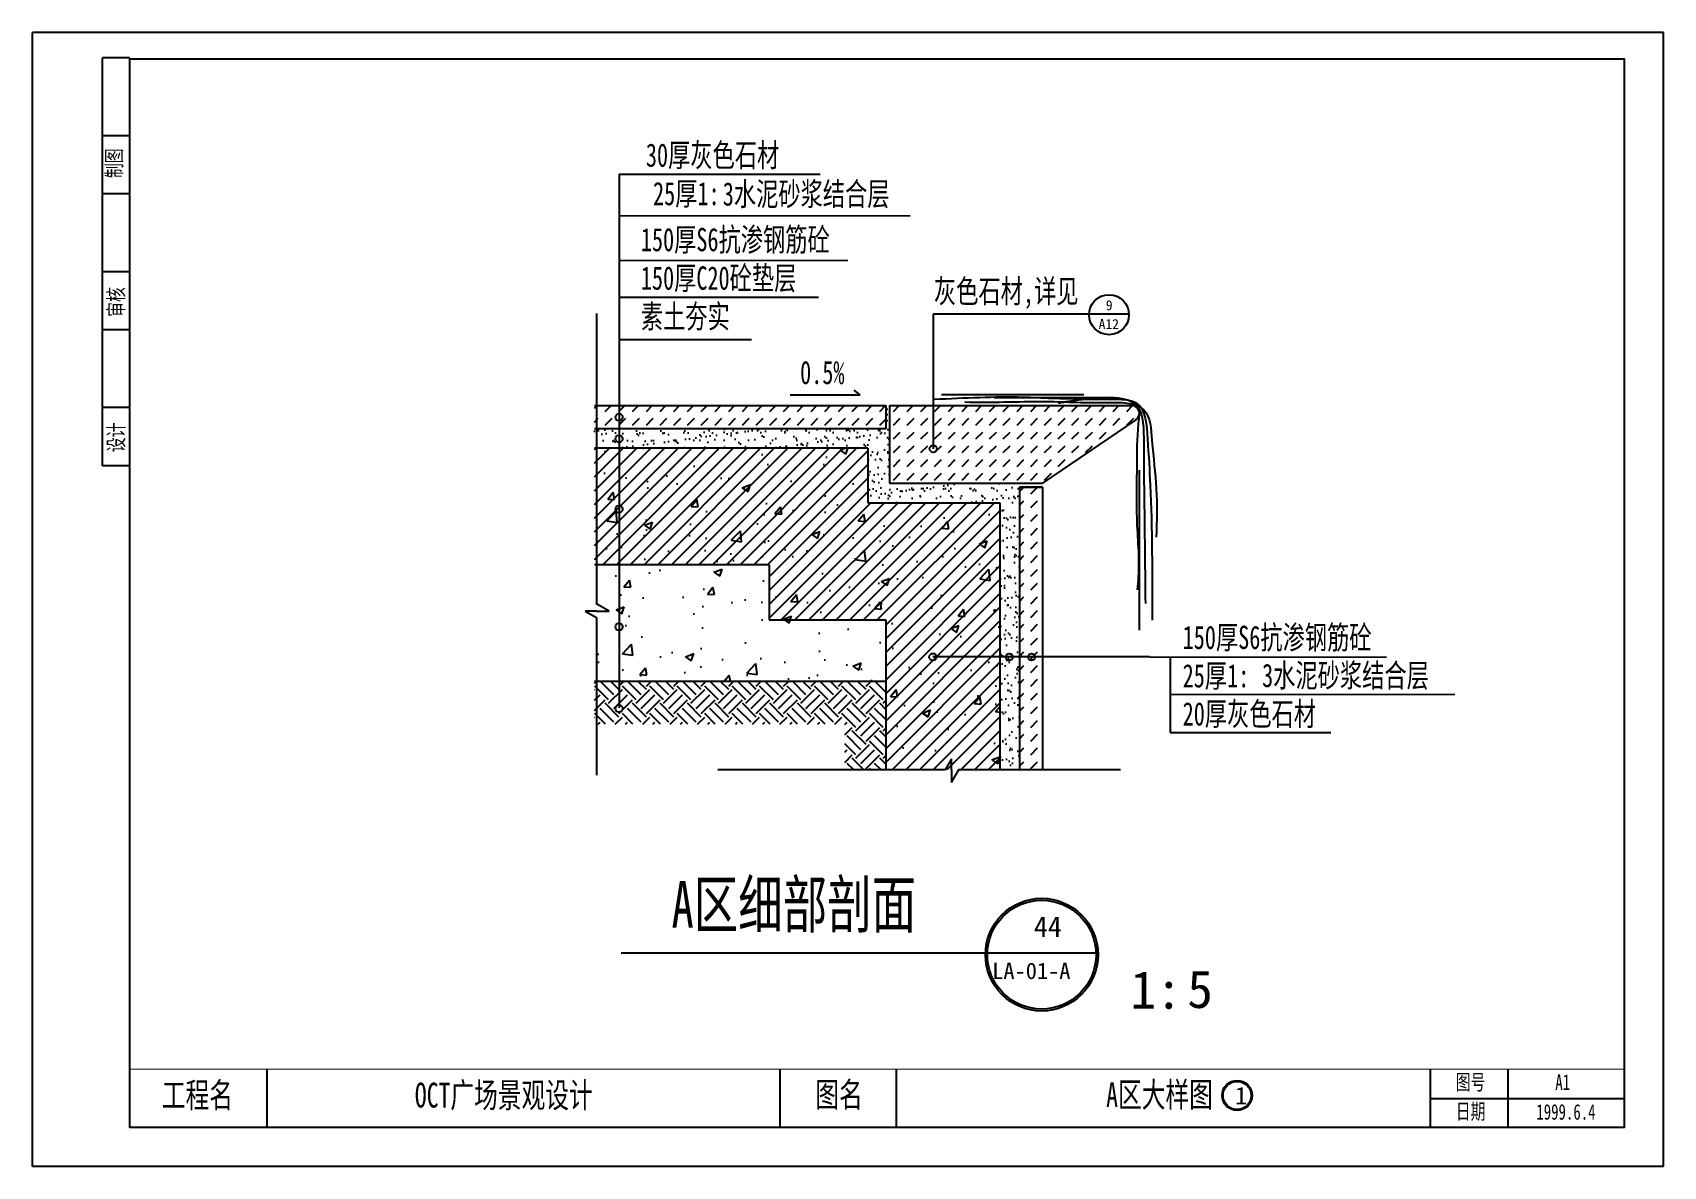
# Model space of a CAD drawing. Extents: x -3381 to -1281, y -785 to 674.
import ezdxf

# ---------------------------------------------------------------- set-up
doc = ezdxf.new("R2010")
doc.units = 0
doc.header["$MEASUREMENT"] = 0
doc.layers.get('0').update_dxf_attribs({"linetype": 'CONTINUOUS'})
for name, color, linetype in [('HATCH', 5, 'CONTINUOUS'), ('LEVEL', 2, 'CONTINUOUS'), ('STAIR', 140, 'CONTINUOUS'), ('TEST', 41, 'CONTINUOUS'), ('TEXT', 41, 'CONTINUOUS'), ('TK', 1, 'CONTINUOUS')]:
    doc.layers.add(name, color=color, linetype=linetype)
doc.styles.get("Standard").update_dxf_attribs({"font": 'simsun.ttf'})
doc.styles.add('STYLE1', font='simsun.ttf', dxfattribs={"width": 0.7})
pattern_1 = [(45, (-2661.514, 186.281), (2e-15, 17.67767), [12.5, -12.5])]
pattern_2 = [(50, (-2661.51, 186.28), (107.589, -9.413), [11.25, -123.75]), (355, (-2661.51, 186.28), (-20.813, 112.829), [9, -99]), (100.451, (-2652.55, 185.5), (86.776, 103.416), [9.561, -105.171]), (46.184, (-2661.51, 216.28), (160.086, -24.828), [16.875, -185.625]), (96.636, (-2648.17, 214.21), (140.2, 146.118), [14.342, -157.757]), (351.184, (-2661.51, 216.28), (140.2, 146.118), [13.5, -148.5]), (21, (-2646.51, 208.78), (89.536, -60.393), [11.25, -123.75]), (326, (-2646.51, 208.78), (36.497, 108.773), [9, -99]), (71.451, (-2639.05, 203.75), (126.033, 48.38), [9.561, -105.171]), (37.5, (-2661.514, 186.28), (1.824, 49.934), [0, -97.8, 0, -100.5, 0, -99.375]), (7.5, (-2661.514, 186.28), (39.4604, 59.1618), [0, -57.3, 0, -95.55, 0, -37.875]), (327.5, (-2694.964, 186.28), (80.0734, -3.3832), [0, -37.5, 0, -117, 0, -155.25]), (317.5, (-2709.964, 186.28), (87.478, 15.016), [0, -48.75, 0, -77.7, 0, -110.25])]

msp = doc.modelspace()

# ---------------------------------------------------------------- hatches: boundary and pattern name
at = {"layer": 'STAIR'}
h = msp.add_hatch(dxfattribs=at)
h.set_pattern_fill('DASH', color=256, scale=100, angle=45, style=0)
h.set_pattern_definition(pattern_1)
h.paths.add_polyline_path([(-2282.5, 193.8), (-2657.5, 193.8), (-2657.5, 163.8), (-2282.5, 163.8)])
h = msp.add_hatch(dxfattribs=at)
h.set_pattern_fill('AR-SAND', color=256, scale=10, style=0)
h.set_pattern_definition([(37.5, (-2661.514, 186.28), (-0.62993, 19.26824), [0, -15.2, 0, -17, 0, -16.25]), (7.5, (-2661.514, 186.28), (17.6978, 28.2215), [0, -8.2, 0, -13.7, 0, -5.25]), (327.5, (-2673.814, 186.28), (31.1414, 0.0566), [0, -5, 0, -18, 0, -23.5]), (317.5, (-2673.814, 186.28), (30.0613, 8.7768), [0, -2.5, 0, -11.8, 0, -13.5])])
h.paths.add_polyline_path([(-2277.5, 193.8), (-2282.5, 193.8), (-2282.5, 163.8), (-2657.5, 163.8), (-2657.5, 138.8), (-2305.5, 138.8), (-2305.5, 68.8), (-2135.5, 68.8), (-2135.5, -274.7), (-2110.5, -274.7), (-2110.5, 88.3), (-2110, 88.8), (-2080.5, 88.8), (-2080.5, 93.8), (-2135.5, 93.8), (-2277, 93.8), (-2277.5, 94.3)])
h = msp.add_hatch(dxfattribs=at)
h.set_pattern_fill('DASH', color=256, scale=100, angle=45, style=0)
h.set_pattern_definition(pattern_1)
h.paths.add_polyline_path([(-2142.4, 193.8), (-2277.5, 193.8), (-2277.5, 94.3), (-2277, 93.8), (-2142.4, 93.8)])
h.paths.add_polyline_path([(-1960.3, 175.5, 0.738608), (-1965.9, 193.8), (-2142.4, 193.8), (-2142.4, 93.8), (-2135.5, 93.8), (-2080.5, 93.8)])
h = msp.add_hatch(dxfattribs=at)
h.set_pattern_fill('AR-CONC', color=256, scale=15, style=0)
h.set_pattern_definition(pattern_2)
h.paths.add_polyline_path([(-2135.5, 68.8), (-2305.5, 68.8), (-2305.5, 138.8), (-2657.5, 138.8), (-2657.5, -11.2), (-2432.5, -11.2), (-2432.5, -82), (-2282.5, -82), (-2282.5, -161.2), (-2282.5, -274.7), (-2135.5, -274.7)])
h = msp.add_hatch(dxfattribs=at)
h.set_pattern_fill('ANSI31', color=256, scale=100, style=0)
h.set_pattern_definition([(45, (-2661.514, 186.281), (-8.83883, 8.83883), [])])
h.paths.add_polyline_path([(-2657.5, 138.8), (-2657.5, -11.2), (-2432.5, -11.2), (-2432.5, -82), (-2282.5, -82), (-2282.5, -274.7), (-2135.5, -274.7), (-2135.5, 68.8), (-2305.5, 68.8), (-2305.5, 138.8)])
h = msp.add_hatch(dxfattribs=at)
h.set_pattern_fill('DASH', color=256, scale=100, angle=45, style=0)
h.set_pattern_definition(pattern_1)
h.paths.add_polyline_path([(-2080.5, 88.8), (-2110, 88.8), (-2110.5, 88.3), (-2110.5, -274.7), (-2080.5, -274.7)])
h = msp.add_hatch(dxfattribs=at)
h.set_pattern_fill('AR-CONC', color=256, scale=15, style=0)
h.set_pattern_definition(pattern_2)
h.paths.add_polyline_path([(-2282.5, -82), (-2432.5, -82), (-2432.5, -11.2), (-2657.5, -11.2), (-2657.5, -161.2), (-2282.5, -161.2)])
h = msp.add_hatch(dxfattribs=at)
h.set_pattern_fill('EARTH', color=256, scale=100, angle=45, style=0)
h.set_pattern_definition([(45, (-2661.514, 186.28), (4e-15, 35.3553), [25, -25]), (45, (-2668.143, 192.91), (4e-15, 35.3553), [25, -25]), (45, (-2674.772, 199.54), (4e-15, 35.3553), [25, -25]), (135, (-2674.772, 203.958), (-35.3553, 4e-15), [25, -25]), (135, (-2668.143, 210.588), (-35.3553, 4e-15), [25, -25]), (135, (-2661.514, 217.217), (-35.3553, 4e-15), [25, -25])])
h.paths.add_polyline_path([(-2282.5, -161.2), (-2657.5, -161.2), (-2657.5, -216.2), (-2335.4, -216.2), (-2335.4, -274.7), (-2282.5, -274.7)])
at = {"layer": 'TEXT', "linetype": 'CONTINUOUS'}
h = msp.add_hatch(color=256, dxfattribs=at)
edge = h.paths.add_edge_path()
edge.add_arc((-2081.7, -512.8), 72.5, 0, 360)
edge = h.paths.add_edge_path(flags=16)
edge.add_arc((-2081.7, -512.8), 70, 0, 360)
at = {"layer": 'TK', "linetype": 'CONTINUOUS'}
h = msp.add_hatch(color=256, dxfattribs=at)
edge = h.paths.add_edge_path(flags=16)
edge.add_arc((-1830.1, -693.9), 18.1, 0, 360)
edge = h.paths.add_edge_path()
edge.add_arc((-1830.1, -693.9), 19.3, 0, 360)

# ---------------------------------------------------------------- linework, layer by layer
for p, q in [((-2282.5, 193.8), (-2282.5, 163.8)), ((-2277.5, 94.3), (-2277, 93.8)), ((-2110.5, 88.8), (-2080.5, 88.8)), ((-2110.5, 88.3), (-2110, 88.8))]:
    msp.add_line(p, q)
at = {"layer": 'HATCH'}
for p, q in [((-2210.7, 208.2), (-2027.3, 208.2)), ((-2142.8, 204), (-1988.1, 204))]:
    msp.add_line(p, q, dxfattribs=at)
for points in [[(-2219.8, 201.9), (-2105.7, 204.7), (-2027.3, 203.3), (-1958.7, 192.9), (-1950.3, 145.3), (-1949.6, 64.1), (-1948.2, -61)], [(-2180.6, 198.4), (-2129.5, 198.4), (-2079.8, 199.1), (-2000.7, 197.7), (-1949.6, 188), (-1939.8, 148.8), (-1934.2, 86.6), (-1934.1, 24.3)], [(-2060.2, 197), (-2034.3, 201.2), (-1991.6, 201.9), (-1959.4, 197), (-1945.4, 150.9), (-1942, 91.5), (-1939.4, -82.3)], [(-1955.9, 184.5), (-1958, 162.8), (-1959.4, 108.9), (-1959.4, 48.8), (-1957.3, -26.7), (-1958.7, -43.3)], [(-1956.2, 110.8), (-1956.2, 43.1), (-1956.2, -55.4), (-1956.2, -92.2), (-1956.2, -95.1)]]:
    msp.add_spline(points, degree=3, dxfattribs=at)
at = {"layer": 'LEVEL', "color": 2}
for p, q in [((-2657.5, 193.8), (-2282.5, 193.8)), ((-2282.5, 163.8), (-2657.5, 163.8))]:
    msp.add_line(p, q, dxfattribs=at)
at = {"layer": 'LEVEL'}
for p, q in [((-2282.5, 193.8), (-2282.5, 163.8)), ((-2277.5, 193.8), (-2277.5, 94.3)), ((-2277.5, 193.8), (-1965.9, 193.8)), ((-1960.3, 175.5), (-2080.5, 93.8)), ((-2305.5, 138.8), (-2657.5, 138.8)), ((-2305.5, 138.8), (-2305.5, 68.8)), ((-2277, 93.8), (-2135.5, 93.8)), ((-2135.5, 93.8), (-2080.5, 93.8)), ((-2110.5, 88.3), (-2110.5, -274.7)), ((-2080.5, 88.8), (-2110, 88.8)), ((-2080.5, 88.8), (-2080.5, -274.7)), ((-2305.5, 68.8), (-2135.5, 68.8)), ((-2135.5, 68.8), (-2135.5, -274.7)), ((-2432.5, -11.2), (-2657.5, -11.2)), ((-2432.5, -11.2), (-2432.5, -82)), ((-2432.5, -82), (-2282.5, -82)), ((-2282.5, -82), (-2282.5, -161.2)), ((-2282.5, -161.2), (-2657.5, -161.2)), ((-2282.5, -161.2), (-2282.5, -274.7))]:
    msp.add_line(p, q, dxfattribs=at)
msp.add_arc((-1965.9, 183.8), 10, 304.2005, 90, dxfattribs=at)
at = {"layer": 'STAIR', "linetype": 'CONTINUOUS'}
for p, q in [((-2655.1, 312.3), (-2655.1, -61.3)), ((-2638.8, -70.7), (-2655.9, -60.8)), ((-2669.4, -70.7), (-2655.1, -78.8)), ((-2655.1, -70.7), (-2669.4, -70.7)), ((-2655.1, -70.7), (-2638.8, -70.7)), ((-2655.1, -78.8), (-2655.1, -281.6)), ((-2197.9, -260.7), (-2206, -275.1)), ((-2197.9, -275.1), (-2197.9, -260.7)), ((-2206, -275.1), (-2498.7, -275.1)), ((-2197.9, -291.3), (-2188, -274.3)), ((-2197.9, -275.1), (-2197.9, -291.3)), ((-1980.1, -275.1), (-2188.4, -275.1))]:
    msp.add_line(p, q, dxfattribs=at)
at = {"layer": 'TEST'}
for p, q in [((-1969.4, 311.4), (-2221.4, 311.4)), ((-2221.4, 311.4), (-2221.4, 138.2)), ((-2315.3, 207.8), (-2323.2, 213.4)), ((-2405.5, 207.8), (-2315.3, 207.8)), ((-1942.8, -129.7), (-2221.8, -129.7)), ((-1942.8, -129.7), (-1637.5, -129.8)), ((-1916.3, -129.7), (-1916.3, -227)), ((-1549.5, -177.9), (-1916.3, -178.3)), ((-1916.3, -227), (-1709.2, -227))]:
    msp.add_line(p, q, dxfattribs=at)
for centre, radius in [((-1995, 310.7), 25.7), ((-2626, 178.8), 4.64), ((-2626, 151.1), 4.64), ((-2221.4, 138.2), 4.64), ((-2626, 60.6), 4.64), ((-2626, -90.9), 4.64), ((-2221.8, -129.7), 4.64), ((-2123.4, -129.7), 4.43), ((-2094.7, -129.7), 4.43), ((-2626, -196.1), 4.64)]:
    msp.add_circle(centre, radius, dxfattribs=at)
at = {"layer": 'TEXT', "linetype": 'CONTINUOUS'}
for p, q in [((-2625.9, 491.7), (-2625.9, 245.1)), ((-2625.9, 491.4), (-2367, 491.4)), ((-2625.9, 438.2), (-2251.1, 438.1)), ((-2625.9, 380.4), (-2331.2, 380.7)), ((-2625.9, 333.3), (-2369.2, 333.4)), ((-2625.9, 279), (-2455.6, 279)), ((-2625.9, 245.1), (-2625.9, -195.1))]:
    msp.add_line(p, q, dxfattribs=at)
at = {"layer": 'TEXT', "linetype": 'CONTINUOUS', "const_width": 2.5}
msp.add_lwpolyline([(-2623.6, -510.5), (-2011.7, -510.5)], dxfattribs=at)
at = {"layer": 'TEXT', "linetype": 'CONTINUOUS'}
for radius in [72.5, 70]:
    msp.add_circle((-2081.7, -512.8), radius, dxfattribs=at)
at = {"layer": 'TK', "linetype": 'CONTINUOUS'}
for p, q in [((-3381.1, -785.2), (-3381.1, 673.7)), ((-1281.1, 673.7), (-3381.1, 673.7)), ((-1281.1, -785.2), (-1281.1, 673.7)), ((-3291.1, 116.1), (-3291.1, 641.1)), ((-3256.2, 641.1), (-3291.1, 641.1)), ((-3256.1, -735.2), (-3256.1, 639.8)), ((-3256.1, 639.8), (-1331.1, 639.8)), ((-1331.1, -735.2), (-1331.1, 639.8)), ((-3256.2, 541.1), (-3291.1, 541.1)), ((-3256.2, 466.1), (-3291.1, 466.1)), ((-3256.2, 366.1), (-3291.1, 366.1)), ((-3256.2, 291.1), (-3291.1, 291.1)), ((-3256.2, 191.1), (-3291.1, 191.1)), ((-3256.2, 116.1), (-3291.1, 116.1)), ((-3079.7, -660.2), (-3079.7, -735.2)), ((-2418.6, -735.2), (-2418.6, -660.2)), ((-2268.6, -735.2), (-2268.6, -660.2)), ((-1581.1, -735.2), (-1581.1, -660.2)), ((-1481.1, -735.2), (-1481.1, -660.2)), ((-1581.1, -697.7), (-1331.1, -697.7)), ((-1331.1, -735.2), (-3256.1, -735.2)), ((-1281.1, -785.2), (-3381.1, -785.2))]:
    msp.add_line(p, q, dxfattribs=at)
at = {"layer": 'TK', "linetype": 'CONTINUOUS', "const_width": 1.25}
for points in [[(-3256.1, 639.8), (-3256.1, -735.2), (-1331.1, -735.2), (-1331.1, 639.8), (-3256.1, 639.8)], [(-3256.1, -660.2), (-1331.1, -660.2)]]:
    msp.add_lwpolyline(points, dxfattribs=at)
at = {"layer": 'TK', "linetype": 'CONTINUOUS'}
for radius in [19.3, 18.1]:
    msp.add_circle((-1830.1, -693.9), radius, dxfattribs=at)

# ---------------------------------------------------------------- texts
at = {"layer": 'TEST'}
for s, height, p in [('9', 12.8, (-1999.1, 316.5)), ('A12', 12.84, (-2008.4, 292.3))]:
    msp.add_text(s, height=height, dxfattribs=at).set_placement(p)
at = {"layer": 'TEXT', "linetype": 'CONTINUOUS', "style": 'STYLE1', "width": 0.7}
for s, height, p in [('30厚灰色石材', 30, (-2591.4, 501.1)), ('25厚1:', 30, (-2582.2, 451.6)), ('3水泥砂浆结合层', 30, (-2492.4, 451.1)), ('150厚S6抗渗钢筋砼', 30, (-2597.9, 392.4)), ('150厚C20砼垫层', 30, (-2597.9, 342.9)), ('灰色石材,详见', 30, (-2220.5, 326)), ('素土夯实', 30, (-2597.9, 293.5)), ('0.5%', 30, (-2392.8, 221.4)), ('150厚S6抗渗钢筋砼', 30, (-1900.2, -119.5)), ('25厚1:', 30, (-1900.2, -168.9)), ('3水泥砂浆结合层', 30, (-1797.9, -168.4)), ('20厚灰色石材', 30, (-1900.2, -217.9)), ('A区细部剖面', 60, (-2558.4, -478.1))]:
    msp.add_text(s, height=height, dxfattribs=at).set_placement(p)
for s, p in [('制图', (-3266.3, 486.6)), ('审核', (-3263.7, 308)), ('设计', (-3263.7, 133.8))]:
    msp.add_text(s, height=20, rotation=90, dxfattribs=at).set_placement(p)
at = {"layer": 'TEXT', "linetype": 'CONTINUOUS'}
for s, height, p in [('44', 26.44, (-2091.8, -489.9)), ('LA-01-A', 21.15, (-2145.4, -544.2)), ('1:', 48.39, (-1967.4, -582.3)), ('5', 48.4, (-1894.2, -581.4))]:
    msp.add_text(s, height=height, dxfattribs=at).set_placement(p)
at = {"layer": 'TK', "linetype": 'CONTINUOUS', "style": 'STYLE1', "width": 0.7}
for s, height, p in [('图号', 20, (-1548.5, -686.8)), ('工程名', 32, (-3214.7, -709.5)), ('OCT广场景观设计', 32, (-2888.9, -709.5)), ('图名', 32, (-2373.2, -708.9)), ('A区大样图', 32, (-1998.7, -708.9)), ('日期', 20, (-1548.5, -724.5))]:
    msp.add_text(s, height=height, dxfattribs=at).set_placement(p)
at = {"layer": 'TK', "linetype": 'CONTINUOUS', "width": 0.7}
for s, p in [('A1', (-1420.3, -686.8)), ('1999.6.4', (-1444.7, -725.1))]:
    msp.add_text(s, height=20, dxfattribs=at).set_placement(p)
at = {"layer": 'TK', "linetype": 'CONTINUOUS'}
msp.add_text('1', height=22.4, dxfattribs=at).set_placement((-1832.5, -705.4))

doc.saveas('drawing.dxf')
